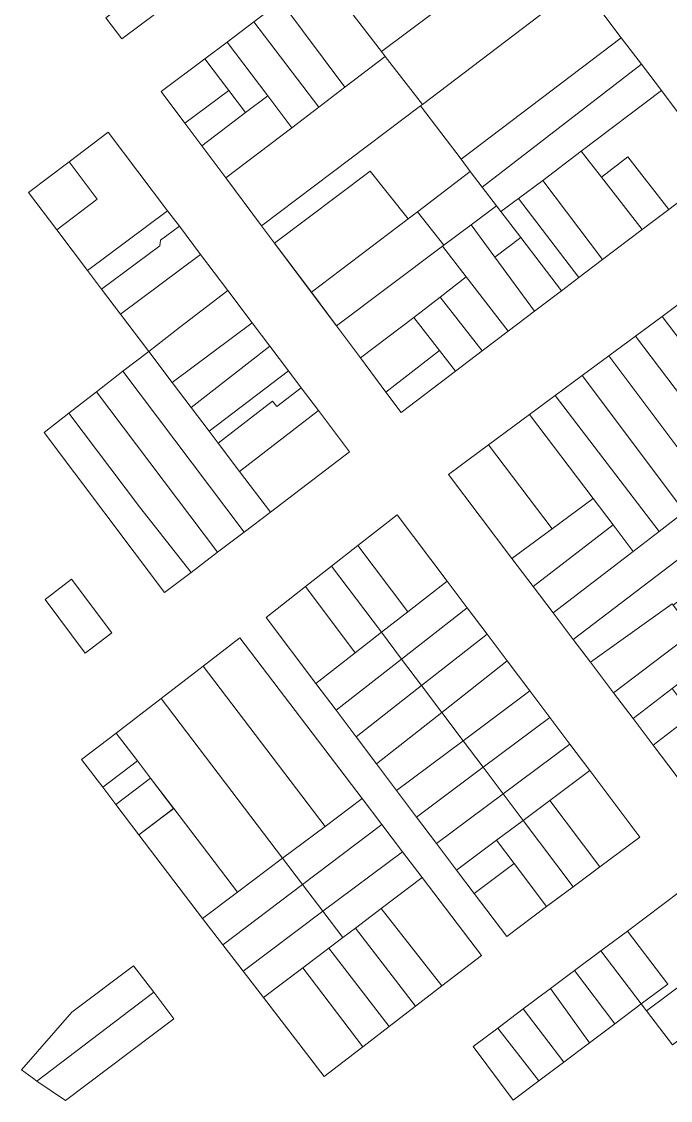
# Model space of a CAD drawing. Header units: metres. Extents: x 3873 to 16340, y -5213 to 3289.
# Drawn here: x 3877.2 to 4072.3, y 432.7 to 757.2 of the extents above; entities that cross this region are included whole.
import ezdxf

# ---------------------------------------------------------------- set-up
doc = ezdxf.new("R2010")
doc.units = ezdxf.units.M
doc.layers.add('CONTEXTO-MANZANAS', color=8, linetype='Continuous', lineweight=0, plot=False)
doc.layers.add('CONTEXTO-PARCELAS', color=9, linetype='Continuous', lineweight=0, plot=False)

msp = doc.modelspace()

# ---------------------------------------------------------------- linework, layer by layer
at = {"layer": 'CONTEXTO-MANZANAS'}
for points in [[(4045.38, 768.51), (4057.57, 752.32), (4063.63, 744.39), (4069.63, 736.42), (4087.5, 712.6), (4071.82, 700.7), (4063.85, 694.67), (4051.91, 685.6), (4044.75, 680.17), (4039.57, 676.23), (4031.5, 670.1), (4023.54, 664.04), (4015.69, 658.1), (4007.66, 652.01), (3991.35, 639.6), (3986.75, 645.73), (3979.07, 656.01), (3971.85, 665.67), (3964.25, 675.82), (3953.29, 690.48), (3949.35, 695.73), (3938.57, 710.14), (3931.35, 719.79), (3926.25, 726.64), (3919.16, 736.1), (3932.25, 745.95), (3938.97, 751.01), (3947.07, 757.1), (3955.16, 763.2)], [(4079.1, 523.82), (4067.19, 539.54), (4061.16, 547.51), (4055.25, 555.29), (4048.32, 564.45), (4043.1, 571.35), (4037.07, 579.29), (4031.04, 587.26), (4024.69, 595.67), (4005.57, 620.92), (4017.63, 629.85), (4030, 639.01), (4037.72, 644.7), (4045.75, 650.67), (4053.79, 656.6), (4061.82, 662.54), (4069.86, 668.49), (4077.91, 674.45)], [(3990.1, 608.8), (4005.15, 588.84), (4011.17, 580.85), (4017.19, 572.87), (4023.2, 564.88), (4030.04, 555.82), (4036.05, 547.83), (4042.07, 539.84), (4048.09, 531.86), (4063.14, 511.89), (4051.12, 502.91), (4043.11, 496.92), (4035.1, 490.94), (4023.09, 481.95), (4013.31, 494.93), (4008.04, 501.92), (4002.02, 509.91), (3996.01, 517.89), (3989.99, 525.88), (3983.95, 533.89), (3977.82, 542.03), (3971.8, 550.01), (3965.72, 558.08), (3950.74, 577.96), (3962.54, 587.21), (3970.42, 593.38), (3978.3, 599.55), (3990.1, 608.8)], [(3942.82, 571.76), (3979.57, 523.48), (3985.54, 515.64), (3991.72, 507.48), (3997.66, 499.67), (4015.47, 476.26), (4003.6, 467.1), (3995.66, 460.98), (3987.75, 454.89), (3979.85, 448.79), (3968.22, 439.84), (3949.92, 463.6), (3943.82, 471.51), (3937.72, 479.43), (3931.6, 487.38), (3912.48, 512.52), (3905.55, 521.64), (3901.58, 526.85), (3895.23, 535.21), (3905.66, 543.14), (3919.13, 553.51), (3931.82, 563.26), (3942.82, 571.76)]]:
    msp.add_lwpolyline(points, dxfattribs=at)
at = {"layer": 'CONTEXTO-PARCELAS'}
for points in [[(3967, 772.1), (3990.94, 790.13), (4009.16, 765.98), (3985.41, 748.2), (3967, 772.1)], [(3967, 772.1), (3990.94, 790.13), (4009.16, 765.98), (3985.41, 748.2), (3967, 772.1)], [(3986.57, 746.7), (3985.41, 748.2), (4009.16, 765.98), (4017.54, 772.26), (4033.54, 784.26), (4045.38, 768.51), (3997.72, 732.2), (3986.57, 746.7)], [(3986.57, 746.7), (3985.41, 748.2), (4009.16, 765.98), (4017.54, 772.26), (4033.54, 784.26), (4045.38, 768.51), (3997.72, 732.2), (3986.57, 746.7)], [(3907.35, 751.98), (3902.5, 758.35), (3918.19, 770.26), (3923.04, 763.85), (3907.35, 751.98)], [(3907.35, 751.98), (3902.5, 758.35), (3918.19, 770.26), (3923.04, 763.85), (3907.35, 751.98)], [(3955.16, 763.2), (3967, 772.1), (3985.41, 748.2), (3986.57, 746.7), (3974.41, 737.42), (3955.16, 763.2)], [(3955.16, 763.2), (3967, 772.1), (3985.41, 748.2), (3986.57, 746.7), (3974.41, 737.42), (3955.16, 763.2)], [(3997.16, 731.79), (3997.72, 732.2), (4045.38, 768.51), (4057.57, 752.32), (4009.38, 715.76), (3997.16, 731.79)], [(3997.16, 731.79), (3997.72, 732.2), (4045.38, 768.51), (4057.57, 752.32), (4009.38, 715.76), (3997.16, 731.79)], [(3966.6, 731.48), (3947.07, 757.1), (3955.16, 763.2), (3974.41, 737.42), (3966.6, 731.48)], [(3966.6, 731.48), (3947.07, 757.1), (3955.16, 763.2), (3974.41, 737.42), (3966.6, 731.48)], [(3938.97, 751.01), (3947.07, 757.1), (3966.6, 731.48), (3958.44, 725.26), (3951.22, 734.82), (3938.97, 751.01)], [(3938.97, 751.01), (3947.07, 757.1), (3966.6, 731.48), (3958.44, 725.26), (3951.22, 734.82), (3938.97, 751.01)], [(3944.57, 729.79), (3939.5, 736.45), (3932.25, 745.95), (3938.97, 751.01), (3951.22, 734.82), (3944.57, 729.79)], [(3944.57, 729.79), (3939.5, 736.45), (3932.25, 745.95), (3938.97, 751.01), (3951.22, 734.82), (3944.57, 729.79)], [(4015.75, 707.39), (4012.12, 712.1), (4009.38, 715.76), (4057.57, 752.32), (4063.63, 744.39), (4015.75, 707.39)], [(4015.75, 707.39), (4012.12, 712.1), (4009.38, 715.76), (4057.57, 752.32), (4063.63, 744.39), (4015.75, 707.39)], [(3949.35, 695.73), (3938.57, 710.14), (3958.44, 725.26), (3966.6, 731.48), (3974.41, 737.42), (3986.57, 746.7), (3997.72, 732.2), (3997.16, 731.79), (3949.35, 695.73)], [(3949.35, 695.73), (3938.57, 710.14), (3958.44, 725.26), (3966.6, 731.48), (3974.41, 737.42), (3986.57, 746.7), (3997.72, 732.2), (3997.16, 731.79), (3949.35, 695.73)], [(3919.16, 736.1), (3932.25, 745.95), (3939.5, 736.45), (3926.25, 726.64), (3919.16, 736.1)], [(3919.16, 736.1), (3932.25, 745.95), (3939.5, 736.45), (3926.25, 726.64), (3919.16, 736.1)], [(4069.63, 736.42), (4045.54, 718.17), (4033.94, 709.39), (4026.69, 704.01), (4021.38, 700.04), (4020.04, 701.79), (4015.75, 707.39), (4063.63, 744.39), (4069.63, 736.42)], [(4069.63, 736.42), (4045.54, 718.17), (4033.94, 709.39), (4026.69, 704.01), (4021.38, 700.04), (4020.04, 701.79), (4015.75, 707.39), (4063.63, 744.39), (4069.63, 736.42)], [(3926.25, 726.64), (3939.5, 736.45), (3944.57, 729.79), (3931.35, 719.79), (3926.25, 726.64)], [(3926.25, 726.64), (3939.5, 736.45), (3944.57, 729.79), (3931.35, 719.79), (3926.25, 726.64)], [(3931.35, 719.79), (3944.57, 729.79), (3951.22, 734.82), (3958.44, 725.26), (3938.57, 710.14), (3931.35, 719.79)], [(3931.35, 719.79), (3944.57, 729.79), (3951.22, 734.82), (3958.44, 725.26), (3938.57, 710.14), (3931.35, 719.79)], [(4059.54, 716.48), (4051.57, 710.42), (4045.54, 718.17), (4069.63, 736.42), (4087.5, 712.6), (4071.82, 700.7), (4059.54, 716.48)], [(4059.54, 716.48), (4051.57, 710.42), (4045.54, 718.17), (4069.63, 736.42), (4087.5, 712.6), (4071.82, 700.7), (4059.54, 716.48)], [(3953.29, 690.48), (3949.35, 695.73), (3997.16, 731.79), (4009.38, 715.76), (4012.12, 712.1), (3996.23, 699.95), (3993.46, 697.83), (3982.07, 712.14), (3953.29, 690.48)], [(3953.29, 690.48), (3949.35, 695.73), (3997.16, 731.79), (4009.38, 715.76), (4012.12, 712.1), (3996.23, 699.95), (3993.46, 697.83), (3982.07, 712.14), (3953.29, 690.48)], [(3897, 682.29), (3887.72, 694.57), (3899.94, 703.76), (3891.5, 715.04), (3903.16, 723.89), (3921.04, 700.26), (3897, 682.29)], [(3897, 682.29), (3887.72, 694.57), (3899.94, 703.76), (3891.5, 715.04), (3903.16, 723.89), (3921.04, 700.26), (3897, 682.29)], [(3897, 682.29), (3887.72, 694.57), (3899.94, 703.76), (3891.5, 715.04), (3903.16, 723.89), (3921.04, 700.26), (3897, 682.29)], [(4051.91, 685.6), (4033.94, 709.39), (4045.54, 718.17), (4051.57, 710.42), (4063.85, 694.67), (4051.91, 685.6)], [(4051.91, 685.6), (4033.94, 709.39), (4045.54, 718.17), (4051.57, 710.42), (4063.85, 694.67), (4051.91, 685.6)], [(3887.72, 694.57), (3879.25, 705.76), (3891.5, 715.04), (3899.94, 703.76), (3887.72, 694.57)], [(3887.72, 694.57), (3879.25, 705.76), (3891.5, 715.04), (3899.94, 703.76), (3887.72, 694.57)], [(3887.72, 694.57), (3879.25, 705.76), (3891.5, 715.04), (3899.94, 703.76), (3887.72, 694.57)], [(4063.85, 694.67), (4051.57, 710.42), (4059.54, 716.48), (4071.82, 700.7), (4063.85, 694.67)], [(4063.85, 694.67), (4051.57, 710.42), (4059.54, 716.48), (4071.82, 700.7), (4063.85, 694.67)], [(3964.38, 675.75), (3953.29, 690.48), (3982.07, 712.14), (3993.46, 697.83), (3964.38, 675.75)], [(3964.38, 675.75), (3953.29, 690.48), (3982.07, 712.14), (3993.46, 697.83), (3964.38, 675.75)], [(4004.17, 689.92), (3996.23, 699.95), (4012.12, 712.1), (4015.75, 707.39), (4020.04, 701.79), (4012.38, 696.07), (4004.17, 689.92)], [(4004.17, 689.92), (3996.23, 699.95), (4012.12, 712.1), (4015.75, 707.39), (4020.04, 701.79), (4012.38, 696.07), (4004.17, 689.92)], [(4044.75, 680.17), (4026.69, 704.01), (4033.94, 709.39), (4051.91, 685.6), (4044.75, 680.17)], [(4044.75, 680.17), (4026.69, 704.01), (4033.94, 709.39), (4051.91, 685.6), (4044.75, 680.17)], [(4027.33, 692.25), (4019.55, 686.33), (4012.38, 696.07), (4020.04, 701.79), (4021.38, 700.04), (4027.33, 692.25)], [(4027.33, 692.25), (4019.55, 686.33), (4012.38, 696.07), (4020.04, 701.79), (4021.38, 700.04), (4027.33, 692.25)], [(4039.57, 676.23), (4027.33, 692.25), (4021.38, 700.04), (4026.69, 704.01), (4044.75, 680.17), (4039.57, 676.23)], [(4039.57, 676.23), (4027.33, 692.25), (4021.38, 700.04), (4026.69, 704.01), (4044.75, 680.17), (4039.57, 676.23)], [(3897, 682.29), (3921.04, 700.26), (3924.63, 695.6), (3919, 691.42), (3918.79, 689.7), (3901.25, 676.7), (3897, 682.29)], [(3897, 682.29), (3921.04, 700.26), (3924.63, 695.6), (3919, 691.42), (3918.79, 689.7), (3901.25, 676.7), (3897, 682.29)], [(3897, 682.29), (3921.04, 700.26), (3924.63, 695.6), (3919, 691.42), (3918.79, 689.7), (3901.25, 676.7), (3897, 682.29)], [(3964.38, 675.75), (3993.46, 697.83), (3996.23, 699.95), (4004.17, 689.92), (4003.79, 689.64), (3971.85, 665.67), (3964.38, 675.75)], [(3964.38, 675.75), (3993.46, 697.83), (3996.23, 699.95), (4004.17, 689.92), (4003.79, 689.64), (3971.85, 665.67), (3964.38, 675.75)], [(3906.91, 669.2), (3901.25, 676.7), (3918.79, 689.7), (3919, 691.42), (3924.63, 695.6), (3931, 687.14), (3906.91, 669.2)], [(3906.91, 669.2), (3901.25, 676.7), (3918.79, 689.7), (3919, 691.42), (3924.63, 695.6), (3931, 687.14), (3906.91, 669.2)], [(3906.91, 669.2), (3901.25, 676.7), (3918.79, 689.7), (3919, 691.42), (3924.63, 695.6), (3931, 687.14), (3906.91, 669.2)], [(4003.79, 689.64), (4012.38, 696.07), (4019.55, 686.33), (4031.5, 670.1), (4023.54, 664.04), (4010.91, 680.42), (4003.79, 689.64)], [(4003.79, 689.64), (4012.38, 696.07), (4019.55, 686.33), (4031.5, 670.1), (4023.54, 664.04), (4010.91, 680.42), (4003.79, 689.64)], [(4031.5, 670.1), (4019.55, 686.33), (4027.33, 692.25), (4039.57, 676.23), (4031.5, 670.1)], [(4031.5, 670.1), (4019.55, 686.33), (4027.33, 692.25), (4039.57, 676.23), (4031.5, 670.1)], [(4003.79, 689.64), (4010.91, 680.42), (4003.1, 674.32), (3995.19, 668.17), (3979.07, 656.01), (3971.85, 665.67), (4003.79, 689.64)], [(4003.79, 689.64), (4010.91, 680.42), (4003.1, 674.32), (3995.19, 668.17), (3979.07, 656.01), (3971.85, 665.67), (4003.79, 689.64)], [(3906.91, 669.2), (3931, 687.14), (3939.16, 676.32), (3924.66, 665.14), (3915.41, 657.98), (3906.91, 669.2)], [(3906.91, 669.2), (3931, 687.14), (3939.16, 676.32), (3924.66, 665.14), (3915.41, 657.98), (3906.91, 669.2)], [(3906.91, 669.2), (3931, 687.14), (3939.16, 676.32), (3924.66, 665.14), (3915.41, 657.98), (3906.91, 669.2)], [(4015.69, 658.1), (4003.1, 674.32), (4010.91, 680.42), (4023.54, 664.04), (4015.69, 658.1)], [(4015.69, 658.1), (4003.1, 674.32), (4010.91, 680.42), (4023.54, 664.04), (4015.69, 658.1)], [(3915.41, 657.98), (3924.66, 665.14), (3939.16, 676.32), (3946.54, 666.57), (3922.5, 648.6), (3915.41, 657.98)], [(3915.41, 657.98), (3924.66, 665.14), (3939.16, 676.32), (3946.54, 666.57), (3922.5, 648.6), (3915.41, 657.98)], [(3915.41, 657.98), (3924.66, 665.14), (3939.16, 676.32), (3946.54, 666.57), (3922.5, 648.6), (3915.41, 657.98)], [(4003.1, 674.32), (4015.69, 658.1), (4007.66, 652.01), (4002.88, 658.2), (3995.19, 668.17), (4003.1, 674.32)], [(4003.1, 674.32), (4015.69, 658.1), (4007.66, 652.01), (4002.88, 658.2), (3995.19, 668.17), (4003.1, 674.32)], [(4069.86, 668.49), (4077.91, 674.45), (4096.04, 650.54), (4101.13, 643.79), (4108.44, 634.14), (4100.54, 628.07), (4069.86, 668.49)], [(4069.86, 668.49), (4077.91, 674.45), (4096.04, 650.54), (4101.13, 643.79), (4108.44, 634.14), (4100.54, 628.07), (4069.86, 668.49)], [(3928.19, 641.1), (3922.5, 648.6), (3946.54, 666.57), (3951.82, 659.57), (3928.19, 641.1)], [(3928.19, 641.1), (3922.5, 648.6), (3946.54, 666.57), (3951.82, 659.57), (3928.19, 641.1)], [(3928.19, 641.1), (3922.5, 648.6), (3946.54, 666.57), (3951.82, 659.57), (3928.19, 641.1)], [(3986.75, 645.73), (3979.07, 656.01), (3995.19, 668.17), (4002.88, 658.2), (3986.75, 645.73)], [(3986.75, 645.73), (3979.07, 656.01), (3995.19, 668.17), (4002.88, 658.2), (3986.75, 645.73)], [(4061.82, 662.54), (4069.86, 668.49), (4100.54, 628.07), (4092.6, 621.98), (4061.82, 662.54)], [(4061.82, 662.54), (4069.86, 668.49), (4100.54, 628.07), (4092.6, 621.98), (4061.82, 662.54)], [(4053.79, 656.6), (4061.82, 662.54), (4092.6, 621.98), (4085.1, 616.23), (4084.5, 615.76), (4053.79, 656.6)], [(4053.79, 656.6), (4061.82, 662.54), (4092.6, 621.98), (4085.1, 616.23), (4084.5, 615.76), (4053.79, 656.6)], [(3928.19, 641.1), (3951.82, 659.57), (3957.41, 652.17), (3933.57, 633.98), (3928.19, 641.1)], [(3928.19, 641.1), (3951.82, 659.57), (3957.41, 652.17), (3933.57, 633.98), (3928.19, 641.1)], [(3928.19, 641.1), (3951.82, 659.57), (3957.41, 652.17), (3933.57, 633.98), (3928.19, 641.1)], [(3944.1, 603.64), (3907.66, 651.98), (3915.41, 657.98), (3922.5, 648.6), (3928.19, 641.1), (3933.57, 633.98), (3936.29, 630.39), (3942.75, 621.82), (3952, 609.64), (3944.1, 603.64)], [(3944.1, 603.64), (3907.66, 651.98), (3915.41, 657.98), (3922.5, 648.6), (3928.19, 641.1), (3933.57, 633.98), (3936.29, 630.39), (3942.75, 621.82), (3952, 609.64), (3944.1, 603.64)], [(3944.1, 603.64), (3907.66, 651.98), (3915.41, 657.98), (3922.5, 648.6), (3928.19, 641.1), (3933.57, 633.98), (3936.29, 630.39), (3942.75, 621.82), (3952, 609.64), (3944.1, 603.64)], [(3986.75, 645.73), (4002.88, 658.2), (4007.66, 652.01), (3991.35, 639.6), (3986.75, 645.73)], [(3986.75, 645.73), (4002.88, 658.2), (4007.66, 652.01), (3991.35, 639.6), (3986.75, 645.73)], [(4076.6, 609.67), (4045.75, 650.67), (4053.79, 656.6), (4084.5, 615.76), (4076.6, 609.67)], [(4076.6, 609.67), (4045.75, 650.67), (4053.79, 656.6), (4084.5, 615.76), (4076.6, 609.67)], [(3899.69, 645.79), (3907.66, 651.98), (3944.1, 603.64), (3936.13, 597.57), (3899.69, 645.79)], [(3899.69, 645.79), (3907.66, 651.98), (3944.1, 603.64), (3936.13, 597.57), (3899.69, 645.79)], [(3899.69, 645.79), (3907.66, 651.98), (3944.1, 603.64), (3936.13, 597.57), (3899.69, 645.79)], [(3957.41, 652.17), (3961.29, 647.04), (3953.97, 641.35), (3952.69, 643.04), (3936.29, 630.39), (3933.57, 633.98), (3957.41, 652.17)], [(3957.41, 652.17), (3961.29, 647.04), (3953.97, 641.35), (3952.69, 643.04), (3936.29, 630.39), (3933.57, 633.98), (3957.41, 652.17)], [(3957.41, 652.17), (3961.29, 647.04), (3953.97, 641.35), (3952.69, 643.04), (3936.29, 630.39), (3933.57, 633.98), (3957.41, 652.17)], [(4069, 603.82), (4037.72, 644.7), (4045.75, 650.67), (4076.6, 609.67), (4069, 603.82)], [(4069, 603.82), (4037.72, 644.7), (4045.75, 650.67), (4076.6, 609.67), (4069, 603.82)], [(3942.75, 621.82), (3936.29, 630.39), (3952.69, 643.04), (3953.97, 641.35), (3961.29, 647.04), (3966.47, 640.17), (3942.75, 621.82)], [(3942.75, 621.82), (3936.29, 630.39), (3952.69, 643.04), (3953.97, 641.35), (3961.29, 647.04), (3966.47, 640.17), (3942.75, 621.82)], [(3942.75, 621.82), (3936.29, 630.39), (3952.69, 643.04), (3953.97, 641.35), (3961.29, 647.04), (3966.47, 640.17), (3942.75, 621.82)], [(3928.13, 591.48), (3912.63, 611.26), (3891.41, 639.39), (3899.69, 645.79), (3936.13, 597.57), (3928.13, 591.48)], [(3928.13, 591.48), (3912.63, 611.26), (3891.41, 639.39), (3899.69, 645.79), (3936.13, 597.57), (3928.13, 591.48)], [(3928.13, 591.48), (3912.63, 611.26), (3891.41, 639.39), (3899.69, 645.79), (3936.13, 597.57), (3928.13, 591.48)], [(4061.13, 597.79), (4055.1, 605.79), (4049.1, 613.73), (4030, 639.01), (4037.72, 644.7), (4069, 603.82), (4061.13, 597.79)], [(4061.13, 597.79), (4055.1, 605.79), (4049.1, 613.73), (4030, 639.01), (4037.72, 644.7), (4069, 603.82), (4061.13, 597.79)], [(3891.41, 639.39), (3912.63, 611.26), (3928.13, 591.48), (3920.19, 585.45), (3883.91, 633.6), (3891.41, 639.39)], [(3891.41, 639.39), (3912.63, 611.26), (3928.13, 591.48), (3920.19, 585.45), (3883.91, 633.6), (3891.41, 639.39)], [(3891.41, 639.39), (3912.63, 611.26), (3928.13, 591.48), (3920.19, 585.45), (3883.91, 633.6), (3891.41, 639.39)], [(3966.47, 640.17), (3975.82, 627.76), (3952, 609.64), (3942.75, 621.82), (3966.47, 640.17)], [(3966.47, 640.17), (3975.82, 627.76), (3952, 609.64), (3942.75, 621.82), (3966.47, 640.17)], [(3966.47, 640.17), (3975.82, 627.76), (3952, 609.64), (3942.75, 621.82), (3966.47, 640.17)], [(4017.63, 629.85), (4030, 639.01), (4049.1, 613.73), (4036.75, 604.6), (4017.63, 629.85)], [(4017.63, 629.85), (4030, 639.01), (4049.1, 613.73), (4036.75, 604.6), (4017.63, 629.85)], [(4017.63, 629.85), (4036.75, 604.6), (4024.69, 595.67), (4005.57, 620.92), (4017.63, 629.85)], [(4017.63, 629.85), (4036.75, 604.6), (4024.69, 595.67), (4005.57, 620.92), (4017.63, 629.85)], [(4031.04, 587.26), (4024.69, 595.67), (4036.75, 604.6), (4049.1, 613.73), (4055.1, 605.79), (4031.04, 587.26)], [(4031.04, 587.26), (4024.69, 595.67), (4036.75, 604.6), (4049.1, 613.73), (4055.1, 605.79), (4031.04, 587.26)], [(4069, 603.82), (4076.6, 609.67), (4084.5, 615.76), (4085.1, 616.23), (4091.13, 607.92), (4043.1, 571.35), (4037.07, 579.29), (4061.13, 597.79), (4069, 603.82)], [(4069, 603.82), (4076.6, 609.67), (4084.5, 615.76), (4085.1, 616.23), (4091.13, 607.92), (4043.1, 571.35), (4037.07, 579.29), (4061.13, 597.79), (4069, 603.82)], [(3990.1, 608.8), (4005.15, 588.84), (3993.32, 579.61), (3978.3, 599.55), (3990.1, 608.8)], [(3990.1, 608.8), (4005.15, 588.84), (3993.32, 579.61), (3978.3, 599.55), (3990.1, 608.8)], [(3990.1, 608.8), (4005.15, 588.84), (3993.32, 579.61), (3978.3, 599.55), (3990.1, 608.8)], [(4096.88, 599.79), (4088.75, 593.64), (4086.29, 591.76), (4080.94, 587.64), (4073.16, 581.64), (4072.85, 582.07), (4048.32, 564.45), (4043.1, 571.35), (4091.13, 607.92), (4096.88, 599.79)], [(4096.88, 599.79), (4088.75, 593.64), (4086.29, 591.76), (4080.94, 587.64), (4073.16, 581.64), (4072.85, 582.07), (4048.32, 564.45), (4043.1, 571.35), (4091.13, 607.92), (4096.88, 599.79)], [(4037.07, 579.29), (4031.04, 587.26), (4055.1, 605.79), (4061.13, 597.79), (4037.07, 579.29)], [(4037.07, 579.29), (4031.04, 587.26), (4055.1, 605.79), (4061.13, 597.79), (4037.07, 579.29)], [(3978.3, 599.55), (3993.32, 579.61), (3985.43, 573.46), (3970.42, 593.38), (3978.3, 599.55)], [(3978.3, 599.55), (3993.32, 579.61), (3985.43, 573.46), (3970.42, 593.38), (3978.3, 599.55)], [(3978.3, 599.55), (3993.32, 579.61), (3985.43, 573.46), (3970.42, 593.38), (3978.3, 599.55)], [(3970.42, 593.38), (3985.43, 573.46), (3977.55, 567.31), (3962.54, 587.21), (3970.42, 593.38)], [(3970.42, 593.38), (3985.43, 573.46), (3977.55, 567.31), (3962.54, 587.21), (3970.42, 593.38)], [(3970.42, 593.38), (3985.43, 573.46), (3977.55, 567.31), (3962.54, 587.21), (3970.42, 593.38)], [(3896.25, 567.24), (3884.21, 583.29), (3892.2, 589.47), (3904.29, 573.35), (3896.25, 567.24)], [(3896.25, 567.24), (3884.21, 583.29), (3892.2, 589.47), (3904.29, 573.35), (3896.25, 567.24)], [(3896.25, 567.24), (3884.21, 583.29), (3892.2, 589.47), (3904.29, 573.35), (3896.25, 567.24)], [(3991.48, 565.43), (3985.43, 573.46), (3993.32, 579.61), (4005.15, 588.84), (4011.17, 580.85), (3991.48, 565.43)], [(3991.48, 565.43), (3985.43, 573.46), (3993.32, 579.61), (4005.15, 588.84), (4011.17, 580.85), (3991.48, 565.43)], [(3991.48, 565.43), (3985.43, 573.46), (3993.32, 579.61), (4005.15, 588.84), (4011.17, 580.85), (3991.48, 565.43)], [(3962.54, 587.21), (3977.55, 567.31), (3965.72, 558.08), (3950.74, 577.96), (3962.54, 587.21)], [(3962.54, 587.21), (3977.55, 567.31), (3965.72, 558.08), (3950.74, 577.96), (3962.54, 587.21)], [(3962.54, 587.21), (3977.55, 567.31), (3965.72, 558.08), (3950.74, 577.96), (3962.54, 587.21)], [(4055.25, 555.29), (4048.32, 564.45), (4072.85, 582.07), (4073.16, 581.64), (4079.25, 573.54), (4055.25, 555.29)], [(4055.25, 555.29), (4048.32, 564.45), (4072.85, 582.07), (4073.16, 581.64), (4079.25, 573.54), (4055.25, 555.29)], [(3997.5, 557.44), (3991.48, 565.43), (4011.17, 580.85), (4017.19, 572.87), (3997.5, 557.44)], [(3997.5, 557.44), (3991.48, 565.43), (4011.17, 580.85), (4017.19, 572.87), (3997.5, 557.44)], [(3997.5, 557.44), (3991.48, 565.43), (4011.17, 580.85), (4017.19, 572.87), (3997.5, 557.44)], [(3968.44, 515.1), (3931.82, 563.26), (3942.82, 571.76), (3979.57, 523.48), (3968.44, 515.1)], [(3968.44, 515.1), (3931.82, 563.26), (3942.82, 571.76), (3979.57, 523.48), (3968.44, 515.1)], [(3965.72, 558.08), (3977.55, 567.31), (3985.43, 573.46), (3991.48, 565.43), (3971.8, 550.01), (3965.72, 558.08)], [(3965.72, 558.08), (3977.55, 567.31), (3985.43, 573.46), (3991.48, 565.43), (3971.8, 550.01), (3965.72, 558.08)], [(3965.72, 558.08), (3977.55, 567.31), (3985.43, 573.46), (3991.48, 565.43), (3971.8, 550.01), (3965.72, 558.08)], [(4003.58, 549.39), (3997.5, 557.44), (4017.19, 572.87), (4023.2, 564.88), (4003.58, 549.39)], [(4003.58, 549.39), (3997.5, 557.44), (4017.19, 572.87), (4023.2, 564.88), (4003.58, 549.39)], [(4003.58, 549.39), (3997.5, 557.44), (4017.19, 572.87), (4023.2, 564.88), (4003.58, 549.39)], [(4055.25, 555.29), (4079.25, 573.54), (4085.04, 565.85), (4072.88, 556.54), (4061.16, 547.51), (4055.25, 555.29)], [(4055.25, 555.29), (4079.25, 573.54), (4085.04, 565.85), (4072.88, 556.54), (4061.16, 547.51), (4055.25, 555.29)], [(3971.8, 550.01), (3991.48, 565.43), (3997.5, 557.44), (3977.82, 542.03), (3971.8, 550.01)], [(3971.8, 550.01), (3991.48, 565.43), (3997.5, 557.44), (3977.82, 542.03), (3971.8, 550.01)], [(3971.8, 550.01), (3991.48, 565.43), (3997.5, 557.44), (3977.82, 542.03), (3971.8, 550.01)], [(4010.01, 540.85), (4003.57, 549.38), (4023.2, 564.88), (4030.04, 555.82), (4010.01, 540.85)], [(4010.01, 540.85), (4003.57, 549.38), (4023.2, 564.88), (4030.04, 555.82), (4010.01, 540.85)], [(4010.01, 540.85), (4003.57, 549.38), (4023.2, 564.88), (4030.04, 555.82), (4010.01, 540.85)], [(3919.13, 553.51), (3931.82, 563.26), (3968.44, 515.1), (3955.66, 505.48), (3919.13, 553.51)], [(3919.13, 553.51), (3931.82, 563.26), (3968.44, 515.1), (3955.66, 505.48), (3919.13, 553.51)], [(3977.82, 542.03), (3997.5, 557.44), (4003.58, 549.39), (3983.95, 533.89), (3977.82, 542.03)], [(3977.82, 542.03), (3997.5, 557.44), (4003.58, 549.39), (3983.95, 533.89), (3977.82, 542.03)], [(3977.82, 542.03), (3997.5, 557.44), (4003.58, 549.39), (3983.95, 533.89), (3977.82, 542.03)], [(4016.03, 532.86), (4010.01, 540.85), (4030.04, 555.82), (4036.05, 547.83), (4016.03, 532.86)], [(4016.03, 532.86), (4010.01, 540.85), (4030.04, 555.82), (4036.05, 547.83), (4016.03, 532.86)], [(4016.03, 532.86), (4010.01, 540.85), (4030.04, 555.82), (4036.05, 547.83), (4016.03, 532.86)], [(4067.19, 539.54), (4061.16, 547.51), (4072.88, 556.54), (4078.85, 548.51), (4067.19, 539.54)], [(4067.19, 539.54), (4061.16, 547.51), (4072.88, 556.54), (4078.85, 548.51), (4067.19, 539.54)], [(3905.66, 543.14), (3919.13, 553.51), (3955.66, 505.48), (3942.1, 495.26), (3922.92, 520.46), (3915.98, 529.57), (3912.01, 534.78), (3905.66, 543.14)], [(3905.66, 543.14), (3919.13, 553.51), (3955.66, 505.48), (3942.1, 495.26), (3922.92, 520.46), (3915.98, 529.57), (3912.01, 534.78), (3905.66, 543.14)], [(3983.95, 533.89), (4003.57, 549.38), (4010.01, 540.85), (3989.99, 525.88), (3983.95, 533.89)], [(3983.95, 533.89), (4003.57, 549.38), (4010.01, 540.85), (3989.99, 525.88), (3983.95, 533.89)], [(3983.95, 533.89), (4003.57, 549.38), (4010.01, 540.85), (3989.99, 525.88), (3983.95, 533.89)], [(4079.1, 523.82), (4067.19, 539.54), (4078.85, 548.51), (4090.63, 532.64), (4079.1, 523.82)], [(4079.1, 523.82), (4067.19, 539.54), (4078.85, 548.51), (4090.63, 532.64), (4079.1, 523.82)], [(4022.05, 524.87), (4016.03, 532.86), (4036.05, 547.83), (4042.07, 539.84), (4022.05, 524.87)], [(4022.05, 524.87), (4016.03, 532.86), (4036.05, 547.83), (4042.07, 539.84), (4022.05, 524.87)], [(4022.05, 524.87), (4016.03, 532.86), (4036.05, 547.83), (4042.07, 539.84), (4022.05, 524.87)], [(3912.01, 534.78), (3901.58, 526.85), (3895.23, 535.21), (3905.65, 543.14), (3912.01, 534.78)], [(3912.01, 534.78), (3901.58, 526.85), (3895.23, 535.21), (3905.65, 543.14), (3912.01, 534.78)], [(3989.99, 525.88), (4010.01, 540.85), (4016.03, 532.86), (3996.01, 517.89), (3989.99, 525.88)], [(3989.99, 525.88), (4010.01, 540.85), (4016.03, 532.86), (3996.01, 517.89), (3989.99, 525.88)], [(3989.99, 525.88), (4010.01, 540.85), (4016.03, 532.86), (3996.01, 517.89), (3989.99, 525.88)], [(4028.07, 516.89), (4022.05, 524.87), (4042.07, 539.84), (4048.09, 531.86), (4036.08, 522.88), (4028.07, 516.89)], [(4028.07, 516.89), (4022.05, 524.87), (4042.07, 539.84), (4048.09, 531.86), (4036.08, 522.88), (4028.07, 516.89)], [(4028.07, 516.89), (4022.05, 524.87), (4042.07, 539.84), (4048.09, 531.86), (4036.08, 522.88), (4028.07, 516.89)], [(3912.01, 534.78), (3915.98, 529.57), (3905.55, 521.64), (3901.58, 526.85), (3912.01, 534.78)], [(3912.01, 534.78), (3915.98, 529.57), (3905.55, 521.64), (3901.58, 526.85), (3912.01, 534.78)], [(3996.01, 517.89), (4016.03, 532.86), (4022.05, 524.87), (4002.02, 509.91), (3996.01, 517.89)], [(3996.01, 517.89), (4016.03, 532.86), (4022.05, 524.87), (4002.02, 509.91), (3996.01, 517.89)], [(3996.01, 517.89), (4016.03, 532.86), (4022.05, 524.87), (4002.02, 509.91), (3996.01, 517.89)], [(3915.98, 529.57), (3922.91, 520.45), (3912.48, 512.52), (3905.55, 521.64), (3915.98, 529.57)], [(3915.98, 529.57), (3922.91, 520.45), (3912.48, 512.52), (3905.55, 521.64), (3915.98, 529.57)], [(4051.12, 502.91), (4036.08, 522.88), (4048.09, 531.86), (4063.14, 511.89), (4051.12, 502.91)], [(4051.12, 502.91), (4036.08, 522.88), (4048.09, 531.86), (4063.14, 511.89), (4051.12, 502.91)], [(4051.12, 502.91), (4036.08, 522.88), (4048.09, 531.86), (4063.14, 511.89), (4051.12, 502.91)], [(3955.66, 505.48), (3968.44, 515.1), (3979.57, 523.48), (3985.54, 515.64), (3961.69, 497.57), (3955.66, 505.48)], [(3955.66, 505.48), (3968.44, 515.1), (3979.57, 523.48), (3985.54, 515.64), (3961.69, 497.57), (3955.66, 505.48)], [(4002.02, 509.91), (4022.05, 524.87), (4028.07, 516.89), (4020.06, 510.9), (4008.04, 501.92), (4002.02, 509.91)], [(4002.02, 509.91), (4022.05, 524.87), (4028.07, 516.89), (4020.06, 510.9), (4008.04, 501.92), (4002.02, 509.91)], [(4002.02, 509.91), (4022.05, 524.87), (4028.07, 516.89), (4020.06, 510.9), (4008.04, 501.92), (4002.02, 509.91)], [(4043.11, 496.92), (4028.07, 516.89), (4036.08, 522.88), (4051.12, 502.91), (4043.11, 496.92)], [(4043.11, 496.92), (4028.07, 516.89), (4036.08, 522.88), (4051.12, 502.91), (4043.11, 496.92)], [(4043.11, 496.92), (4028.07, 516.89), (4036.08, 522.88), (4051.12, 502.91), (4043.11, 496.92)], [(3922.92, 520.46), (3942.1, 495.26), (3931.6, 487.38), (3912.48, 512.52), (3922.92, 520.46)], [(3922.92, 520.46), (3942.1, 495.26), (3931.6, 487.38), (3912.48, 512.52), (3922.92, 520.46)], [(4035.1, 490.94), (4025.32, 503.91), (4020.06, 510.9), (4028.07, 516.89), (4043.11, 496.92), (4035.1, 490.94)], [(4035.1, 490.94), (4025.32, 503.91), (4020.06, 510.9), (4028.07, 516.89), (4043.11, 496.92), (4035.1, 490.94)], [(4035.1, 490.94), (4025.32, 503.91), (4020.06, 510.9), (4028.07, 516.89), (4043.11, 496.92), (4035.1, 490.94)], [(3967.82, 489.54), (3961.69, 497.57), (3985.54, 515.64), (3991.72, 507.48), (3967.82, 489.54)], [(3967.82, 489.54), (3961.69, 497.57), (3985.54, 515.64), (3991.72, 507.48), (3967.82, 489.54)], [(4008.04, 501.92), (4020.06, 510.9), (4025.32, 503.91), (4013.31, 494.93), (4008.04, 501.92)], [(4008.04, 501.92), (4020.06, 510.9), (4025.32, 503.91), (4013.31, 494.93), (4008.04, 501.92)], [(4008.04, 501.92), (4020.06, 510.9), (4025.32, 503.91), (4013.31, 494.93), (4008.04, 501.92)], [(3973.82, 481.64), (3967.82, 489.54), (3991.72, 507.48), (3997.66, 499.67), (3985.38, 490.35), (3977.57, 484.45), (3973.82, 481.64)], [(3973.82, 481.64), (3967.82, 489.54), (3991.72, 507.48), (3997.66, 499.67), (3985.38, 490.35), (3977.57, 484.45), (3973.82, 481.64)], [(3931.6, 487.38), (3942.1, 495.26), (3955.66, 505.48), (3961.69, 497.57), (3937.72, 479.43), (3931.6, 487.38)], [(3931.6, 487.38), (3942.1, 495.26), (3955.66, 505.48), (3961.69, 497.57), (3937.72, 479.43), (3931.6, 487.38)], [(4013.31, 494.93), (4025.32, 503.91), (4035.1, 490.94), (4023.09, 481.95), (4013.31, 494.93)], [(4013.31, 494.93), (4025.32, 503.91), (4035.1, 490.94), (4023.09, 481.95), (4013.31, 494.93)], [(4013.31, 494.93), (4025.32, 503.91), (4035.1, 490.94), (4023.09, 481.95), (4013.31, 494.93)], [(3937.72, 479.43), (3961.69, 497.57), (3967.82, 489.54), (3943.82, 471.51), (3937.72, 479.43)], [(3937.72, 479.43), (3961.69, 497.57), (3967.82, 489.54), (3943.82, 471.51), (3937.72, 479.43)], [(3997.66, 499.67), (4015.47, 476.26), (4003.6, 467.1), (3985.38, 490.35), (3997.66, 499.67)], [(3997.66, 499.67), (4015.47, 476.26), (4003.6, 467.1), (3985.38, 490.35), (3997.66, 499.67)], [(4063.57, 461.67), (4071.57, 467.67), (4059.41, 483.6), (4075.41, 495.6), (4089.22, 477.54), (4065.16, 459.57), (4063.57, 461.67)], [(4063.57, 461.67), (4071.57, 467.67), (4059.41, 483.6), (4075.41, 495.6), (4089.22, 477.54), (4065.16, 459.57), (4063.57, 461.67)], [(3995.66, 460.98), (3977.57, 484.45), (3985.38, 490.35), (4003.6, 467.1), (3995.66, 460.98)], [(3995.66, 460.98), (3977.57, 484.45), (3985.38, 490.35), (4003.6, 467.1), (3995.66, 460.98)], [(3943.82, 471.51), (3967.82, 489.54), (3973.82, 481.64), (3969.6, 478.45), (3961.79, 472.54), (3949.92, 463.6), (3943.82, 471.51)], [(3943.82, 471.51), (3967.82, 489.54), (3973.82, 481.64), (3969.6, 478.45), (3961.79, 472.54), (3949.92, 463.6), (3943.82, 471.51)], [(3969.6, 478.45), (3973.82, 481.64), (3977.57, 484.45), (3995.66, 460.98), (3987.75, 454.89), (3969.6, 478.45)], [(3969.6, 478.45), (3973.82, 481.64), (3977.57, 484.45), (3995.66, 460.98), (3987.75, 454.89), (3969.6, 478.45)], [(4063.57, 461.67), (4051.38, 477.64), (4059.41, 483.6), (4071.57, 467.67), (4063.57, 461.67)], [(4063.57, 461.67), (4051.38, 477.64), (4059.41, 483.6), (4071.57, 467.67), (4063.57, 461.67)], [(3969.6, 478.45), (3987.75, 454.89), (3979.85, 448.79), (3961.79, 472.54), (3969.6, 478.45)], [(3969.6, 478.45), (3987.75, 454.89), (3979.85, 448.79), (3961.79, 472.54), (3969.6, 478.45)], [(4055.66, 455.73), (4043.47, 471.7), (4051.38, 477.64), (4063.57, 461.67), (4055.66, 455.73)], [(4055.66, 455.73), (4043.47, 471.7), (4051.38, 477.64), (4063.57, 461.67), (4055.66, 455.73)], [(4089.22, 477.54), (4097, 467.32), (4072.97, 449.35), (4065.16, 459.57), (4089.22, 477.54)], [(4089.22, 477.54), (4097, 467.32), (4072.97, 449.35), (4065.16, 459.57), (4089.22, 477.54)], [(3916.91, 465.2), (3881.77, 438.45), (3880.41, 439.45), (3877.16, 441.85), (3892.32, 459.23), (3910.85, 473.14), (3916.91, 465.2)], [(3916.91, 465.2), (3881.77, 438.45), (3880.41, 439.45), (3877.16, 441.85), (3892.32, 459.23), (3910.85, 473.14), (3916.91, 465.2)], [(3968.22, 439.84), (3949.92, 463.6), (3961.79, 472.54), (3979.85, 448.79), (3968.22, 439.84)], [(3968.22, 439.84), (3949.92, 463.6), (3961.79, 472.54), (3979.85, 448.79), (3968.22, 439.84)], [(4047.97, 449.95), (4036.29, 466.32), (4043.47, 471.7), (4055.66, 455.73), (4047.97, 449.95)], [(4047.97, 449.95), (4036.29, 466.32), (4043.47, 471.7), (4055.66, 455.73), (4047.97, 449.95)], [(3922.97, 457.24), (3890.33, 432.65), (3881.77, 438.45), (3916.91, 465.2), (3922.97, 457.24)], [(3922.97, 457.24), (3890.33, 432.65), (3881.77, 438.45), (3916.91, 465.2), (3922.97, 457.24)], [(4028.1, 460.2), (4036.29, 466.32), (4047.97, 449.95), (4040.32, 444.2), (4028.1, 460.2)], [(4028.1, 460.2), (4036.29, 466.32), (4047.97, 449.95), (4040.32, 444.2), (4028.1, 460.2)], [(4032.75, 438.54), (4020.41, 454.42), (4028.1, 460.2), (4040.32, 444.2), (4032.75, 438.54)], [(4032.75, 438.54), (4020.41, 454.42), (4028.1, 460.2), (4040.32, 444.2), (4032.75, 438.54)], [(4025.04, 432.73), (4012.97, 448.85), (4020.41, 454.42), (4032.75, 438.54), (4025.04, 432.73)], [(4025.04, 432.73), (4012.97, 448.85), (4020.41, 454.42), (4032.75, 438.54), (4025.04, 432.73)]]:
    msp.add_lwpolyline(points, dxfattribs=at)

doc.saveas('drawing.dxf')
